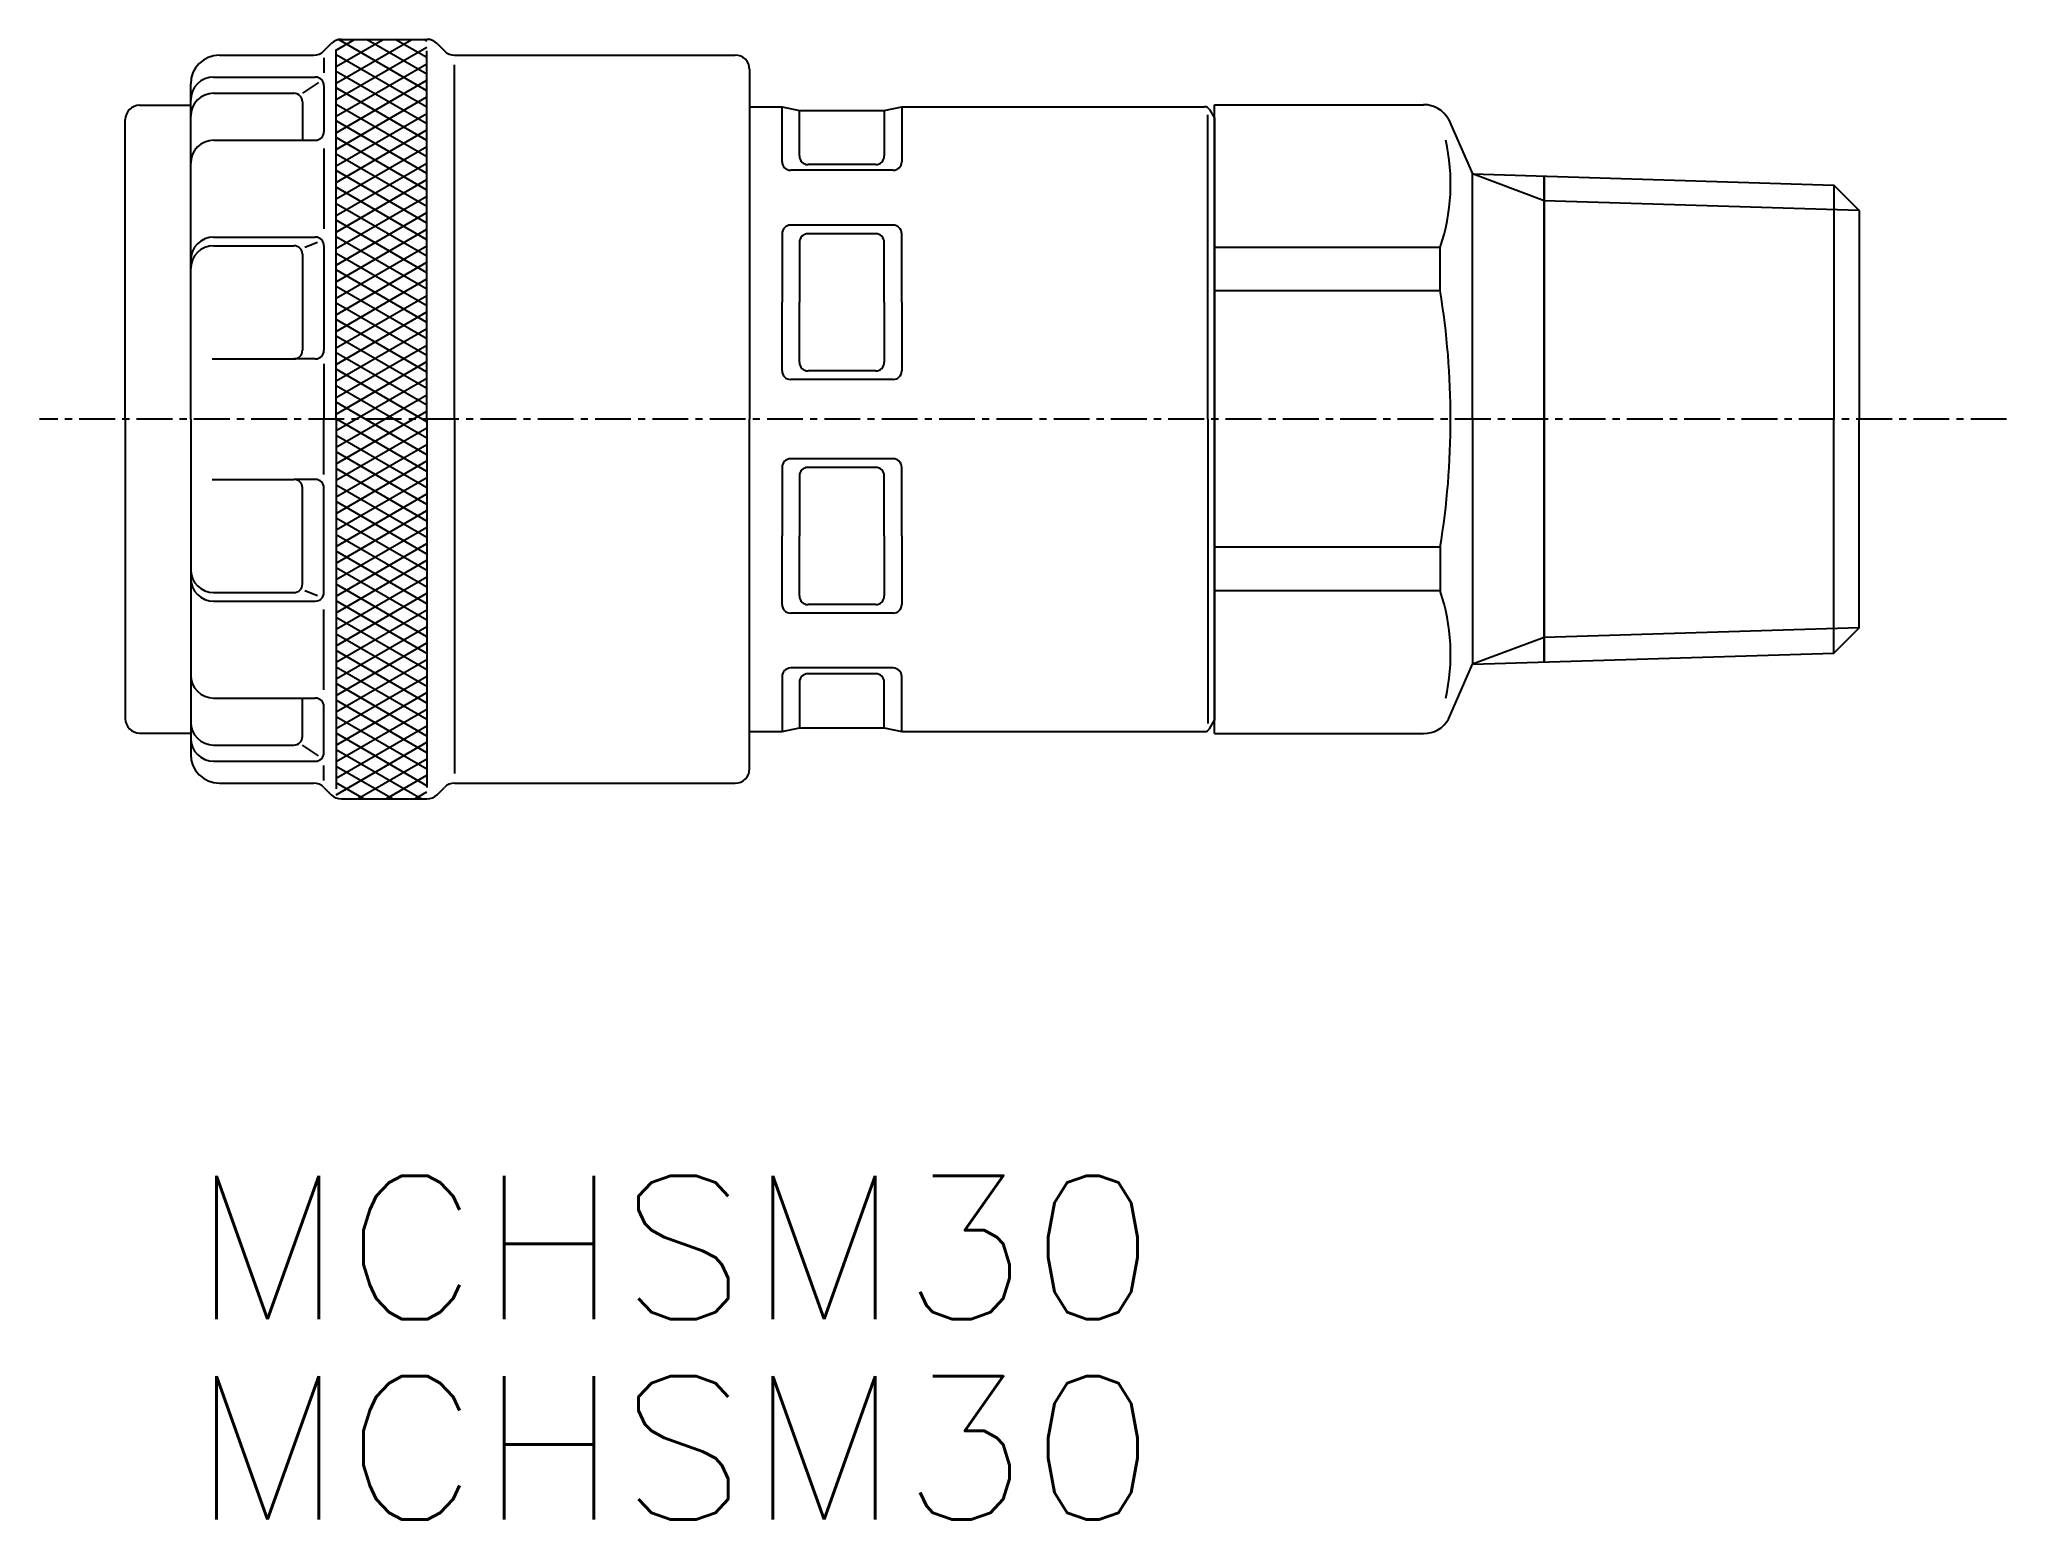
# Model space of a CAD drawing. Extents: x 221.9 to 290.5, y 152.1 to 203.7.
import ezdxf
from ezdxf.enums import TextEntityAlignment as Align

# ---------------------------------------------------------------- set-up
doc = ezdxf.new("R2010")
doc.units = 0
doc.linetypes.add('CENTER', pattern=[2, 1.25, -0.25, 0.25, -0.25])
doc.layers.get('0').update_dxf_attribs({"linetype": 'CONTINUOUS'})
doc.layers.add('CENTER', color=1, linetype='CENTER')
doc.styles.get("Standard").update_dxf_attribs({"font": 'txt', "bigfont": 'bigfont'})

msp = doc.modelspace()

# ---------------------------------------------------------------- linework, layer by layer
at = {"color": 7, "linetype": 'CONTINUOUS'}
for p, q in [((231.834, 203.292), (232.091, 203.549)), ((231.834, 203.292), (232.091, 203.549)), ((232.258, 203.323), (232.903, 203.695)), ((232.258, 202.745), (233.903, 203.695)), ((232.258, 202.168), (234.903, 203.695)), ((232.258, 201.591), (235.431, 203.422)), ((232.258, 190.445), (232.258, 203.342)), ((232.258, 190.445), (232.258, 203.342)), ((235.431, 201.902), (232.343, 203.685)), ((232.445, 203.695), (235.431, 203.695)), ((232.445, 203.695), (235.431, 203.695)), ((235.431, 202.48), (233.325, 203.695)), ((235.431, 203.057), (234.325, 203.695)), ((235.431, 203.634), (235.325, 203.695)), ((235.431, 190.445), (235.431, 203.298)), ((235.431, 190.445), (235.431, 203.298)), ((235.784, 203.549), (236.041, 203.292)), ((235.784, 203.549), (236.041, 203.292)), ((228.188, 203.145), (231.481, 203.145)), ((228.188, 203.145), (231.481, 203.145)), ((231.834, 203.05), (231.834, 202.531)), ((231.834, 203.05), (231.834, 202.531)), ((235.431, 201.325), (232.258, 203.157)), ((232.258, 201.013), (235.431, 202.845)), ((235.431, 200.748), (232.258, 202.579)), ((236.395, 203.145), (246.188, 203.145)), ((236.395, 203.145), (246.188, 203.145)), ((236.395, 190.445), (236.395, 202.802)), ((236.395, 190.445), (236.395, 202.802)), ((246.688, 202.645), (246.688, 190.445)), ((246.688, 202.645), (246.688, 190.445)), ((227.188, 190.445), (227.188, 202.145)), ((227.188, 190.445), (227.188, 202.145)), ((227.988, 202.379), (231.534, 202.379)), ((227.988, 202.379), (231.534, 202.379)), ((227.988, 201.815), (230.788, 201.815)), ((227.988, 201.815), (230.788, 201.815)), ((231.647, 202.188), (231.088, 201.815)), ((231.647, 202.188), (231.088, 201.815)), ((231.834, 202.079), (231.834, 201.444)), ((231.834, 202.079), (231.834, 201.444)), ((232.258, 200.436), (235.431, 202.268)), ((235.431, 200.17), (232.258, 202.002)), ((225.406, 201.395), (227.188, 201.395)), ((225.406, 201.395), (227.188, 201.395)), ((227.188, 190.445), (227.188, 201.445)), ((227.188, 190.445), (227.188, 201.445)), ((227.188, 190.445), (227.188, 201.445)), ((227.188, 190.445), (227.188, 201.445)), ((231.088, 201.515), (231.088, 200.174)), ((231.088, 201.515), (231.088, 200.174)), ((231.834, 201.444), (231.834, 200.474)), ((231.834, 201.444), (231.834, 200.474)), ((232.258, 199.858), (235.431, 201.69)), ((235.431, 199.593), (232.258, 201.425)), ((247.821, 199.427), (247.821, 201.345)), ((247.821, 199.427), (247.821, 201.345)), ((248.427, 199.627), (248.427, 201.218)), ((248.427, 199.627), (248.427, 201.218)), ((251.388, 201.218), (251.388, 199.627)), ((251.388, 201.218), (251.388, 199.627)), ((251.994, 201.345), (251.994, 199.427)), ((251.994, 201.345), (251.994, 199.427)), ((262.733, 201.245), (262.906, 200.945)), ((262.906, 190.445), (262.906, 201.415)), ((262.906, 201.415), (270.205, 201.415)), ((224.906, 190.445), (224.906, 200.895)), ((224.906, 190.445), (224.906, 200.895)), ((232.258, 199.281), (235.431, 201.113)), ((235.431, 199.015), (232.258, 200.847)), ((232.258, 198.704), (235.431, 200.536)), ((262.675, 190.445), (262.675, 201.059)), ((262.906, 200.945), (262.906, 190.445)), ((262.906, 200.945), (262.906, 190.445)), ((262.906, 190.445), (262.906, 200.945)), ((227.988, 200.174), (231.534, 200.174)), ((227.988, 200.174), (231.534, 200.174)), ((231.834, 199.89), (231.834, 197.081)), ((231.834, 199.89), (231.834, 197.081)), ((235.431, 198.438), (232.258, 200.27)), ((232.258, 198.126), (235.431, 199.958)), ((235.431, 197.861), (232.258, 199.693)), ((232.258, 197.549), (235.431, 199.381)), ((235.431, 197.283), (232.258, 199.115)), ((251.694, 199.127), (248.121, 199.127)), ((251.694, 199.127), (248.121, 199.127)), ((251.088, 199.327), (248.727, 199.327)), ((251.088, 199.327), (248.727, 199.327)), ((232.258, 196.972), (235.431, 198.804)), ((235.431, 196.706), (232.258, 198.538)), ((271.906, 190.445), (271.906, 199)), ((271.906, 190.445), (271.906, 199)), ((274.406, 198.921), (274.406, 198.065)), ((284.522, 198.605), (284.522, 190.445)), ((284.522, 198.605), (284.522, 190.445)), ((232.258, 196.394), (235.431, 198.226)), ((235.431, 196.129), (232.258, 197.961)), ((274.406, 198.065), (274.406, 190.445)), ((232.258, 195.817), (235.431, 197.649)), ((235.431, 195.551), (232.258, 197.383)), ((232.258, 195.24), (235.431, 197.072)), ((251.694, 197.213), (248.121, 197.213)), ((251.694, 197.213), (248.121, 197.213)), ((271.906, 190.445), (271.906, 197.242)), ((274.406, 197.161), (274.406, 190.445)), ((227.988, 196.795), (231.534, 196.795)), ((227.988, 196.795), (231.534, 196.795)), ((227.988, 196.495), (230.788, 196.495)), ((227.988, 196.495), (230.788, 196.495)), ((231.607, 196.61), (231.174, 196.438)), ((231.607, 196.61), (231.174, 196.438)), ((231.834, 196.495), (231.834, 192.846)), ((231.834, 196.495), (231.834, 192.846)), ((235.431, 194.974), (232.258, 196.806)), ((232.258, 194.662), (235.431, 196.494)), ((247.821, 196.913), (247.821, 194.521)), ((247.821, 196.913), (247.821, 194.521)), ((248.427, 196.613), (248.427, 194.521)), ((248.427, 196.613), (248.427, 194.521)), ((251.088, 196.913), (248.727, 196.913)), ((251.088, 196.913), (248.727, 196.913)), ((251.388, 194.521), (251.388, 196.613)), ((251.388, 194.521), (251.388, 196.613)), ((251.994, 194.521), (251.994, 196.913)), ((251.994, 194.521), (251.994, 196.913)), ((270.783, 196.436), (262.906, 196.436)), ((270.783, 194.917), (270.783, 196.436)), ((231.088, 196.195), (231.088, 192.846)), ((231.088, 196.195), (231.088, 192.846)), ((235.431, 194.397), (232.258, 196.229)), ((232.258, 194.085), (235.431, 195.917)), ((235.431, 193.819), (232.258, 195.651)), ((232.258, 193.508), (235.431, 195.339)), ((235.431, 193.242), (232.258, 195.074)), ((232.258, 192.93), (235.431, 194.762)), ((235.431, 192.665), (232.258, 194.496)), ((247.821, 192.128), (247.821, 194.521)), ((247.821, 192.128), (247.821, 194.521)), ((248.427, 192.428), (248.427, 194.521)), ((248.427, 192.428), (248.427, 194.521)), ((251.388, 194.521), (251.388, 192.428)), ((251.388, 194.521), (251.388, 192.428)), ((251.994, 194.521), (251.994, 192.128)), ((251.994, 194.521), (251.994, 192.128)), ((270.783, 194.917), (262.906, 194.917)), ((232.258, 192.353), (235.431, 194.185)), ((235.431, 192.087), (232.258, 193.919)), ((232.258, 191.776), (235.431, 193.607)), ((235.431, 191.51), (232.258, 193.342)), ((232.258, 191.198), (235.431, 193.03)), ((227.932, 192.546), (230.788, 192.546)), ((227.932, 192.546), (230.788, 192.546)), ((231.534, 192.546), (230.788, 192.546)), ((231.534, 192.546), (230.788, 192.546)), ((231.834, 192.374), (231.834, 190.445)), ((231.834, 192.374), (231.834, 190.445)), ((235.431, 190.933), (232.258, 192.764)), ((232.258, 190.621), (235.431, 192.453)), ((235.431, 190.355), (232.258, 192.187)), ((232.258, 190.044), (235.431, 191.875)), ((235.431, 189.778), (232.258, 191.61)), ((251.694, 191.828), (248.121, 191.828)), ((251.694, 191.828), (248.121, 191.828)), ((251.088, 192.128), (248.727, 192.128)), ((251.088, 192.128), (248.727, 192.128)), ((232.258, 189.466), (235.431, 191.298)), ((235.431, 189.201), (232.258, 191.032)), ((224.906, 190.445), (224.906, 179.995)), ((224.906, 190.445), (224.906, 179.995)), ((227.188, 190.445), (227.188, 179.445)), ((227.188, 190.445), (227.188, 179.445)), ((227.188, 190.445), (227.188, 179.445)), ((227.188, 190.445), (227.188, 179.445)), ((227.188, 190.445), (227.188, 178.745)), ((227.188, 190.445), (227.188, 178.745)), ((231.834, 188.517), (231.834, 190.445)), ((231.834, 188.517), (231.834, 190.445)), ((232.258, 188.889), (235.431, 190.721)), ((235.431, 188.623), (232.258, 190.455)), ((232.258, 190.445), (232.258, 177.548)), ((232.258, 190.445), (232.258, 177.548)), ((232.258, 188.311), (235.431, 190.143)), ((235.431, 190.445), (235.431, 177.592)), ((235.431, 190.445), (235.431, 177.592)), ((236.395, 190.445), (236.395, 178.088)), ((236.395, 190.445), (236.395, 178.088)), ((246.688, 178.245), (246.688, 190.445)), ((246.688, 178.245), (246.688, 190.445)), ((262.675, 190.445), (262.675, 179.831)), ((262.906, 190.445), (262.906, 179.945)), ((262.906, 190.445), (262.906, 179.945)), ((262.906, 179.945), (262.906, 190.445)), ((262.906, 179.475), (262.906, 190.445)), ((271.906, 190.445), (271.906, 183.648)), ((271.906, 190.445), (271.906, 181.891)), ((271.906, 190.445), (271.906, 181.891)), ((274.406, 183.73), (274.406, 190.445)), ((274.406, 182.825), (274.406, 190.445)), ((284.522, 182.285), (284.522, 190.445)), ((284.522, 182.285), (284.522, 190.445)), ((235.431, 188.046), (232.258, 189.878)), ((232.258, 187.734), (235.431, 189.566)), ((235.431, 187.468), (232.258, 189.3)), ((232.258, 187.157), (235.431, 188.989)), ((251.694, 189.062), (248.121, 189.062)), ((251.694, 189.062), (248.121, 189.062)), ((227.932, 188.344), (230.788, 188.344)), ((227.932, 188.344), (230.788, 188.344)), ((231.534, 188.344), (230.788, 188.344)), ((231.534, 188.344), (230.788, 188.344)), ((235.431, 186.891), (232.258, 188.723)), ((232.258, 186.579), (235.431, 188.411)), ((235.431, 186.314), (232.258, 188.146)), ((247.821, 188.762), (247.821, 186.37)), ((247.821, 188.762), (247.821, 186.37)), ((248.427, 188.462), (248.427, 186.37)), ((248.427, 188.462), (248.427, 186.37)), ((251.088, 188.762), (248.727, 188.762)), ((251.088, 188.762), (248.727, 188.762)), ((251.388, 186.37), (251.388, 188.462)), ((251.388, 186.37), (251.388, 188.462)), ((251.994, 186.37), (251.994, 188.762)), ((251.994, 186.37), (251.994, 188.762)), ((231.088, 184.695), (231.088, 188.044)), ((231.088, 184.695), (231.088, 188.044)), ((231.834, 184.395), (231.834, 188.044)), ((231.834, 184.395), (231.834, 188.044)), ((232.258, 186.002), (235.431, 187.834)), ((235.431, 185.736), (232.258, 187.568)), ((232.258, 185.425), (235.431, 187.257)), ((235.431, 185.159), (232.258, 186.991)), ((232.258, 184.847), (235.431, 186.679)), ((235.431, 184.582), (232.258, 186.414)), ((232.258, 184.27), (235.431, 186.102)), ((247.821, 183.977), (247.821, 186.37)), ((247.821, 183.977), (247.821, 186.37)), ((248.427, 184.277), (248.427, 186.37)), ((248.427, 184.277), (248.427, 186.37)), ((251.388, 186.37), (251.388, 184.277)), ((251.388, 186.37), (251.388, 184.277)), ((251.994, 186.37), (251.994, 183.977)), ((251.994, 186.37), (251.994, 183.977)), ((235.431, 184.004), (232.258, 185.836)), ((232.258, 183.693), (235.431, 185.525)), ((270.783, 185.973), (262.906, 185.973)), ((270.783, 185.973), (270.783, 184.454)), ((235.431, 183.427), (232.258, 185.259)), ((232.258, 183.115), (235.431, 184.947)), ((235.431, 182.85), (232.258, 184.682)), ((227.988, 184.395), (230.788, 184.395)), ((227.988, 184.395), (230.788, 184.395)), ((227.988, 184.095), (231.534, 184.095)), ((227.988, 184.095), (231.534, 184.095)), ((231.607, 184.281), (231.174, 184.452)), ((231.607, 184.281), (231.174, 184.452)), ((232.258, 182.538), (235.431, 184.37)), ((235.431, 182.272), (232.258, 184.104)), ((251.088, 183.977), (248.727, 183.977)), ((251.088, 183.977), (248.727, 183.977)), ((270.783, 184.454), (262.906, 184.454)), ((231.834, 181), (231.834, 183.809)), ((231.834, 181), (231.834, 183.809)), ((232.258, 181.961), (235.431, 183.792)), ((235.431, 181.695), (232.258, 183.527)), ((251.694, 183.677), (248.121, 183.677)), ((251.694, 183.677), (248.121, 183.677)), ((232.258, 181.383), (235.431, 183.215)), ((235.431, 181.118), (232.258, 182.949)), ((232.258, 180.806), (235.431, 182.638)), ((274.406, 181.969), (274.406, 182.825)), ((235.431, 180.54), (232.258, 182.372)), ((232.258, 180.229), (235.431, 182.06)), ((235.431, 179.963), (232.258, 181.795)), ((232.258, 179.651), (235.431, 181.483)), ((235.431, 179.386), (232.258, 181.217)), ((247.821, 181.463), (247.821, 179.545)), ((247.821, 181.463), (247.821, 179.545)), ((251.694, 181.763), (248.121, 181.763)), ((251.694, 181.763), (248.121, 181.763)), ((248.427, 181.263), (248.427, 179.673)), ((248.427, 181.263), (248.427, 179.673)), ((251.088, 181.563), (248.727, 181.563)), ((251.088, 181.563), (248.727, 181.563)), ((251.388, 179.673), (251.388, 181.263)), ((251.388, 179.673), (251.388, 181.263)), ((251.994, 179.545), (251.994, 181.463)), ((251.994, 179.545), (251.994, 181.463)), ((227.988, 180.716), (231.534, 180.716)), ((227.988, 180.716), (231.534, 180.716)), ((231.088, 179.375), (231.088, 180.716)), ((231.088, 179.375), (231.088, 180.716)), ((232.258, 179.074), (235.431, 180.906)), ((235.431, 178.808), (232.258, 180.64)), ((231.834, 179.447), (231.834, 180.416)), ((231.834, 179.447), (231.834, 180.416)), ((232.258, 178.497), (235.431, 180.328)), ((235.431, 178.231), (232.258, 180.063)), ((262.733, 179.645), (262.906, 179.945)), ((225.406, 179.495), (227.188, 179.495)), ((225.406, 179.495), (227.188, 179.495)), ((231.834, 178.811), (231.834, 179.447)), ((231.834, 178.811), (231.834, 179.447)), ((232.258, 177.919), (235.431, 179.751)), ((235.431, 177.654), (232.258, 179.485)), ((232.258, 177.342), (235.431, 179.174)), ((262.906, 179.475), (270.205, 179.475)), ((227.988, 179.075), (230.788, 179.075)), ((227.988, 179.075), (230.788, 179.075)), ((227.988, 178.511), (231.534, 178.511)), ((227.988, 178.511), (231.534, 178.511)), ((231.647, 178.702), (231.088, 179.075)), ((231.647, 178.702), (231.088, 179.075)), ((235.225, 177.195), (232.258, 178.908)), ((233.004, 177.195), (235.431, 178.596)), ((231.834, 177.841), (231.834, 178.36)), ((231.834, 177.841), (231.834, 178.36)), ((234.225, 177.195), (232.258, 178.331)), ((234.004, 177.195), (235.431, 178.019)), ((228.188, 177.745), (231.481, 177.745)), ((228.188, 177.745), (231.481, 177.745)), ((231.834, 177.599), (232.091, 177.342)), ((231.834, 177.599), (232.091, 177.342)), ((233.225, 177.195), (232.258, 177.753)), ((232.445, 177.195), (235.431, 177.195)), ((232.445, 177.195), (235.431, 177.195)), ((235.004, 177.195), (235.431, 177.442)), ((235.784, 177.342), (236.041, 177.599)), ((235.784, 177.342), (236.041, 177.599)), ((236.395, 177.745), (246.188, 177.745)), ((236.395, 177.745), (246.188, 177.745))]:
    msp.add_line(p, q, dxfattribs=at)
for points in [[(246.689, 201.345), (247.821, 201.345), (248.427, 201.218), (251.388, 201.218), (251.994, 201.345), (262.56, 201.345)], [(271.072, 200.915), (271.906, 199), (284.522, 198.605), (285.406, 197.722), (285.406, 190.445)], [(285.406, 197.722), (274.406, 198.065), (271.906, 199)], [(271.906, 199), (284.522, 198.605), (285.406, 197.722), (285.406, 190.445)], [(271.072, 179.975), (271.906, 181.891), (284.522, 182.285), (285.406, 183.169), (285.406, 190.445)], [(271.906, 181.891), (284.522, 182.285), (285.406, 183.169), (285.406, 190.445)], [(285.406, 183.169), (274.406, 182.825), (271.906, 181.891)], [(246.689, 179.545), (247.821, 179.545), (248.427, 179.673), (251.388, 179.673), (251.994, 179.545), (262.56, 179.545)]]:
    msp.add_lwpolyline(points, dxfattribs=at)
at = {"color": 3, "linetype": 'CONTINUOUS'}
for points in [[(285.406, 197.722), (274.406, 198.065), (271.906, 199)], [(285.406, 183.169), (274.406, 182.825), (271.906, 181.891)]]:
    msp.add_lwpolyline(points, dxfattribs=at)
at = {"color": 7, "linetype": 'CONTINUOUS'}
for points in [[(274.406, 190.445), (274.406, 198.921)], [(274.406, 190.445), (274.406, 181.969)]]:
    msp.add_lwpolyline(points, close=True, dxfattribs=at)
for centre, radius, start, end in [((231.481, 203.645), 0.5, 270, 315), ((231.481, 203.645), 0.5, 270, 315), ((232.445, 203.195), 0.5, 90, 135), ((232.445, 203.195), 0.5, 90, 135), ((235.431, 203.195), 0.5, 45, 90), ((235.431, 203.195), 0.5, 45, 90), ((236.395, 203.645), 0.5, 225, 270), ((236.395, 203.645), 0.5, 225, 270), ((228.188, 202.145), 1, 90, 180), ((228.188, 202.145), 1, 90, 180), ((246.188, 202.645), 0.5, 0, 90), ((246.188, 202.645), 0.5, 0, 90), ((227.988, 201.579), 0.8, 90, 180), ((227.988, 201.579), 0.8, 90, 180), ((227.988, 201.015), 0.8, 90, 180), ((227.988, 201.015), 0.8, 90, 180), ((230.788, 201.515), 0.3, 0, 90), ((230.788, 201.515), 0.3, 0, 90), ((231.534, 202.079), 0.3, 0, 90), ((231.534, 202.079), 0.3, 0, 90), ((225.406, 200.895), 0.5, 90, 180), ((225.406, 200.895), 0.5, 90, 180), ((262.56, 201.145), 0.2, 30, 90), ((270.205, 200.415), 1, 30, 90), ((231.534, 200.474), 0.3, 270, 0), ((231.534, 200.474), 0.3, 270, 0), ((227.988, 199.374), 0.8, 90, 180), ((227.988, 199.374), 0.8, 90, 180), ((264.186, 198.658), 6.961, 341.38744, 12.62524), ((248.121, 199.427), 0.3, 180, 270), ((248.121, 199.427), 0.3, 180, 270), ((248.727, 199.627), 0.3, 180, 270), ((248.727, 199.627), 0.3, 180, 270), ((251.088, 199.627), 0.3, 270, 0), ((251.088, 199.627), 0.3, 270, 0), ((251.694, 199.427), 0.3, 270, 0), ((251.694, 199.427), 0.3, 270, 0), ((248.121, 196.913), 0.3, 90, 180), ((248.121, 196.913), 0.3, 90, 180), ((251.694, 196.913), 0.3, 0, 90), ((251.694, 196.913), 0.3, 0, 90), ((227.988, 195.995), 0.8, 90, 180), ((227.988, 195.995), 0.8, 90, 180), ((227.988, 195.695), 0.8, 90, 180), ((227.988, 195.695), 0.8, 90, 180), ((230.788, 196.195), 0.3, 0, 90), ((230.788, 196.195), 0.3, 0, 90), ((231.534, 196.495), 0.3, 0, 90), ((231.534, 196.495), 0.3, 0, 90), ((248.727, 196.613), 0.3, 90, 180), ((248.727, 196.613), 0.3, 90, 180), ((251.088, 196.613), 0.3, 0, 90), ((251.088, 196.613), 0.3, 0, 90), ((243.49, 190.445), 27.657, 360, 9.30566), ((230.788, 192.846), 0.3, 270, 0), ((230.788, 192.846), 0.3, 270, 0), ((231.534, 192.846), 0.3, 270, 0), ((231.534, 192.846), 0.3, 270, 0), ((248.727, 192.428), 0.3, 180, 270), ((248.727, 192.428), 0.3, 180, 270), ((251.088, 192.428), 0.3, 270, 0), ((251.088, 192.428), 0.3, 270, 0), ((248.121, 192.128), 0.3, 180, 270), ((248.121, 192.128), 0.3, 180, 270), ((251.694, 192.128), 0.3, 270, 0), ((251.694, 192.128), 0.3, 270, 0), ((243.49, 190.445), 27.657, 350.69434, 0), ((248.121, 188.762), 0.3, 90, 180), ((248.121, 188.762), 0.3, 90, 180), ((251.694, 188.762), 0.3, 0, 90), ((251.694, 188.762), 0.3, 0, 90), ((230.788, 188.044), 0.3, 0, 90), ((230.788, 188.044), 0.3, 0, 90), ((231.534, 188.044), 0.3, 0, 90), ((231.534, 188.044), 0.3, 0, 90), ((248.727, 188.462), 0.3, 90, 180), ((248.727, 188.462), 0.3, 90, 180), ((251.088, 188.462), 0.3, 0, 90), ((251.088, 188.462), 0.3, 0, 90), ((227.988, 185.195), 0.8, 180, 270), ((227.988, 185.195), 0.8, 180, 270), ((227.988, 184.895), 0.8, 180, 270), ((227.988, 184.895), 0.8, 180, 270), ((230.788, 184.695), 0.3, 270, 0), ((230.788, 184.695), 0.3, 270, 0), ((231.534, 184.395), 0.3, 270, 0), ((231.534, 184.395), 0.3, 270, 0), ((248.121, 183.977), 0.3, 180, 270), ((248.121, 183.977), 0.3, 180, 270), ((248.727, 184.277), 0.3, 180, 270), ((248.727, 184.277), 0.3, 180, 270), ((251.088, 184.277), 0.3, 270, 0), ((251.088, 184.277), 0.3, 270, 0), ((251.694, 183.977), 0.3, 270, 0), ((251.694, 183.977), 0.3, 270, 0), ((264.186, 182.232), 6.961, 347.37476, 18.61256), ((227.988, 181.516), 0.8, 180, 270), ((227.988, 181.516), 0.8, 180, 270), ((248.121, 181.463), 0.3, 90, 180), ((248.121, 181.463), 0.3, 90, 180), ((248.727, 181.263), 0.3, 90, 180), ((248.727, 181.263), 0.3, 90, 180), ((251.088, 181.263), 0.3, 0, 90), ((251.088, 181.263), 0.3, 0, 90), ((251.694, 181.463), 0.3, 0, 90), ((251.694, 181.463), 0.3, 0, 90), ((231.534, 180.416), 0.3, 0, 90), ((231.534, 180.416), 0.3, 0, 90), ((225.406, 179.995), 0.5, 180, 270), ((225.406, 179.995), 0.5, 180, 270), ((227.988, 179.875), 0.8, 180, 270), ((227.988, 179.875), 0.8, 180, 270), ((270.205, 180.475), 1, 270, 330), ((227.988, 179.311), 0.8, 180, 270), ((227.988, 179.311), 0.8, 180, 270), ((230.788, 179.375), 0.3, 270, 0), ((230.788, 179.375), 0.3, 270, 0), ((262.56, 179.745), 0.2, 270, 330), ((228.188, 178.745), 1, 180, 270), ((228.188, 178.745), 1, 180, 270), ((231.534, 178.811), 0.3, 270, 0), ((231.534, 178.811), 0.3, 270, 0), ((246.188, 178.245), 0.5, 270, 0), ((246.188, 178.245), 0.5, 270, 0), ((231.481, 177.245), 0.5, 45, 90), ((231.481, 177.245), 0.5, 45, 90), ((232.445, 177.695), 0.5, 225, 270), ((232.445, 177.695), 0.5, 225, 270), ((235.431, 177.695), 0.5, 270, 315), ((235.431, 177.695), 0.5, 270, 315), ((236.395, 177.245), 0.5, 90, 135), ((236.395, 177.245), 0.5, 90, 135)]:
    msp.add_arc(centre, radius, start, end, dxfattribs=at)
at = {"layer": 'CENTER', "color": 1, "linetype": 'CENTER'}
msp.add_line((290.547, 190.445), (221.906, 190.445), dxfattribs=at)

# ---------------------------------------------------------------- texts
at = {"color": 7, "linetype": 'CONTINUOUS', "width": 1.041667}
for p in [(227.189, 157.551), (227.189, 150.551)]:
    msp.add_text('MCHSM30', height=5, dxfattribs=at).set_placement(p, align=Align.BOTTOM_LEFT)

doc.saveas('drawing.dxf')
